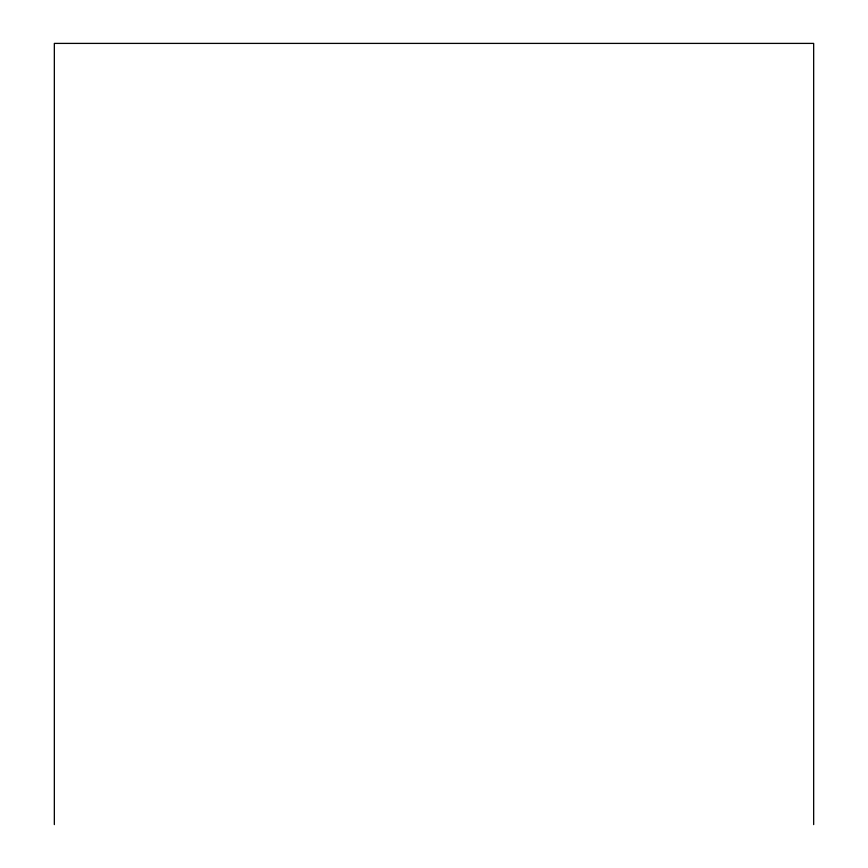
<?xml version="1.0" encoding="UTF-8"?>
<svg xmlns="http://www.w3.org/2000/svg" width="868" height="868" viewBox="0 0 868 868"><rect width="100%" height="100%" fill="white"/><g stroke="black" fill="none" stroke-linecap="round" stroke-linejoin="round"><path stroke-width="1.3" d="M813.663 824.6L813.663 43.4L54.337 43.4L54.337 824.6"/></g></svg>
